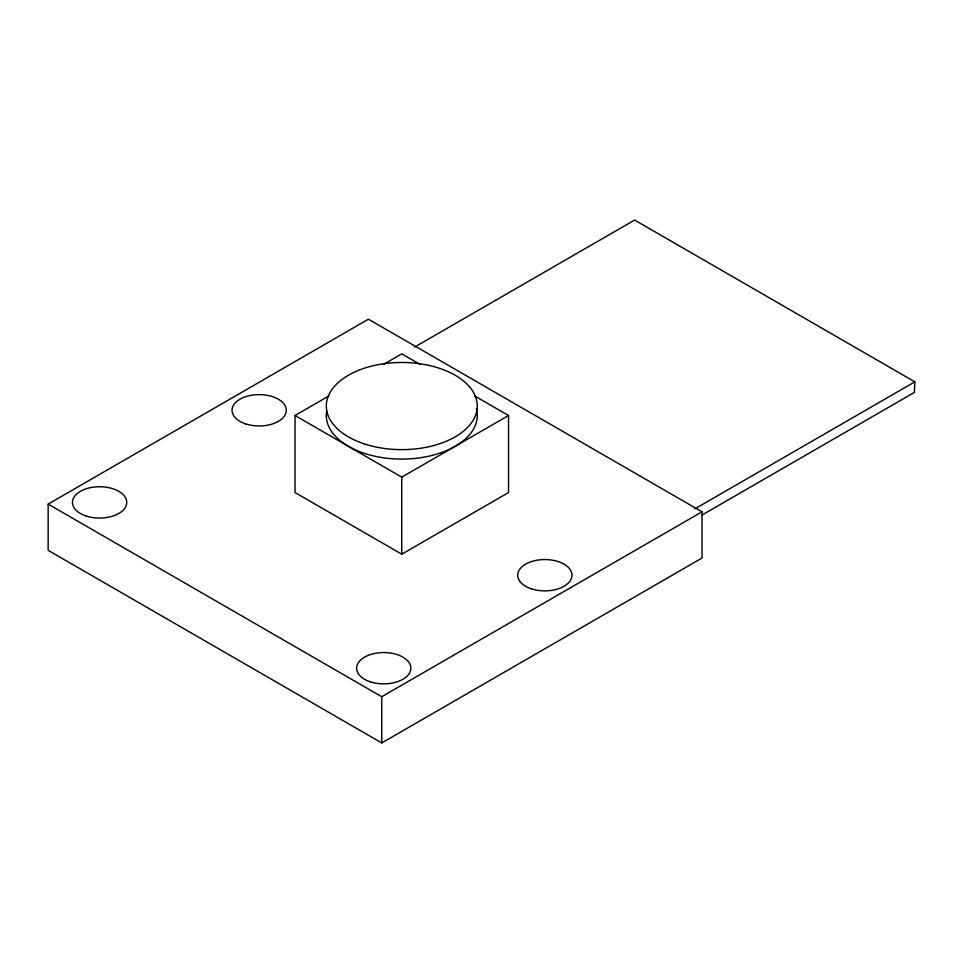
<?xml version="1.0" encoding="UTF-8"?>
<svg xmlns="http://www.w3.org/2000/svg" width="963" height="963" viewBox="0 0 963 963"><rect width="100%" height="100%" fill="white"/><g stroke="black" fill="none" stroke-linecap="round" stroke-linejoin="round"><path stroke-width="1.44" d="M414.632 347.065L634.617 220.058L914.85 381.854L914.344 392.447L702.171 514.94M48.15 504.106L368.42 319.198L702.027 511.81L702.027 558.034L381.757 742.942L48.15 550.33L48.15 504.106L381.757 696.718L702.027 511.81M474.687 395.962L508.536 415.51L508.536 492.55L401.776 554.182L295.027 492.55L295.027 415.51L328.877 395.962M383.551 364.399L401.776 353.866L420 364.399M295.027 415.51L401.776 477.142L508.536 415.51M694.865 508.861L914.85 381.854M401.776 477.142L401.776 554.182M381.757 696.718L381.757 742.942M476.36 408.781A75.487 43.588 0 0 1 403.714 459.074A75.487 43.588 0 0 1 326.698 411.008M364.038 443.799A75.487 43.588 0 0 0 477.263 406.061A75.487 43.588 0 0 0 364.038 368.311A75.487 43.588 0 0 0 364.038 443.799M245.589 423.852A27.145 15.673 0 0 0 286.3 410.286A27.145 15.673 0 0 0 245.589 396.72A27.145 15.673 0 0 0 245.589 423.852M531.251 588.778A27.145 15.673 0 0 0 571.962 575.212A27.145 15.673 0 0 0 531.251 561.646A27.145 15.673 0 0 0 531.251 588.778M370.165 681.78A27.145 15.673 0 0 0 410.876 668.214A27.145 15.673 0 0 0 370.165 654.647A27.145 15.673 0 0 0 370.165 681.78M86.032 515.975A27.145 15.673 0 0 0 126.743 502.409A27.145 15.673 0 0 0 86.032 488.831A27.145 15.673 0 0 0 86.032 515.975"/></g></svg>
